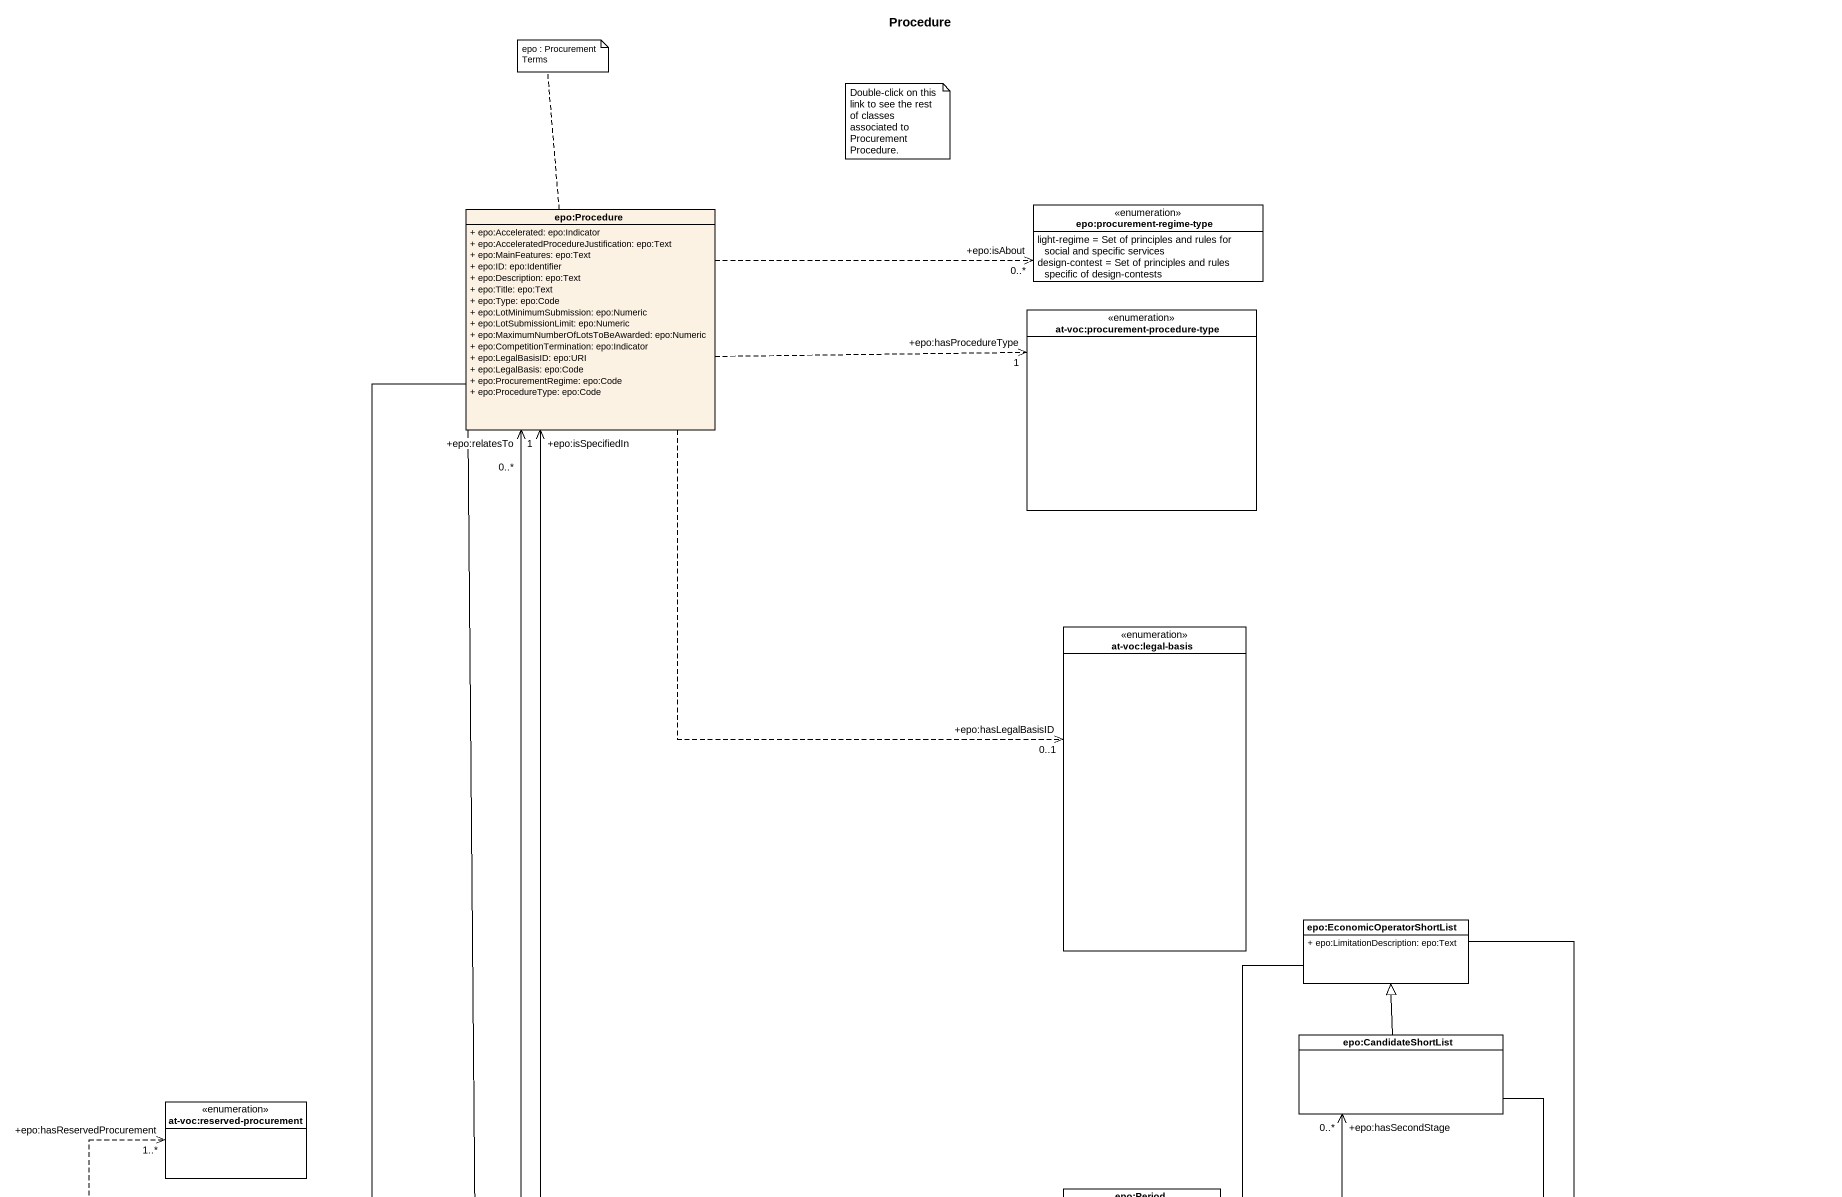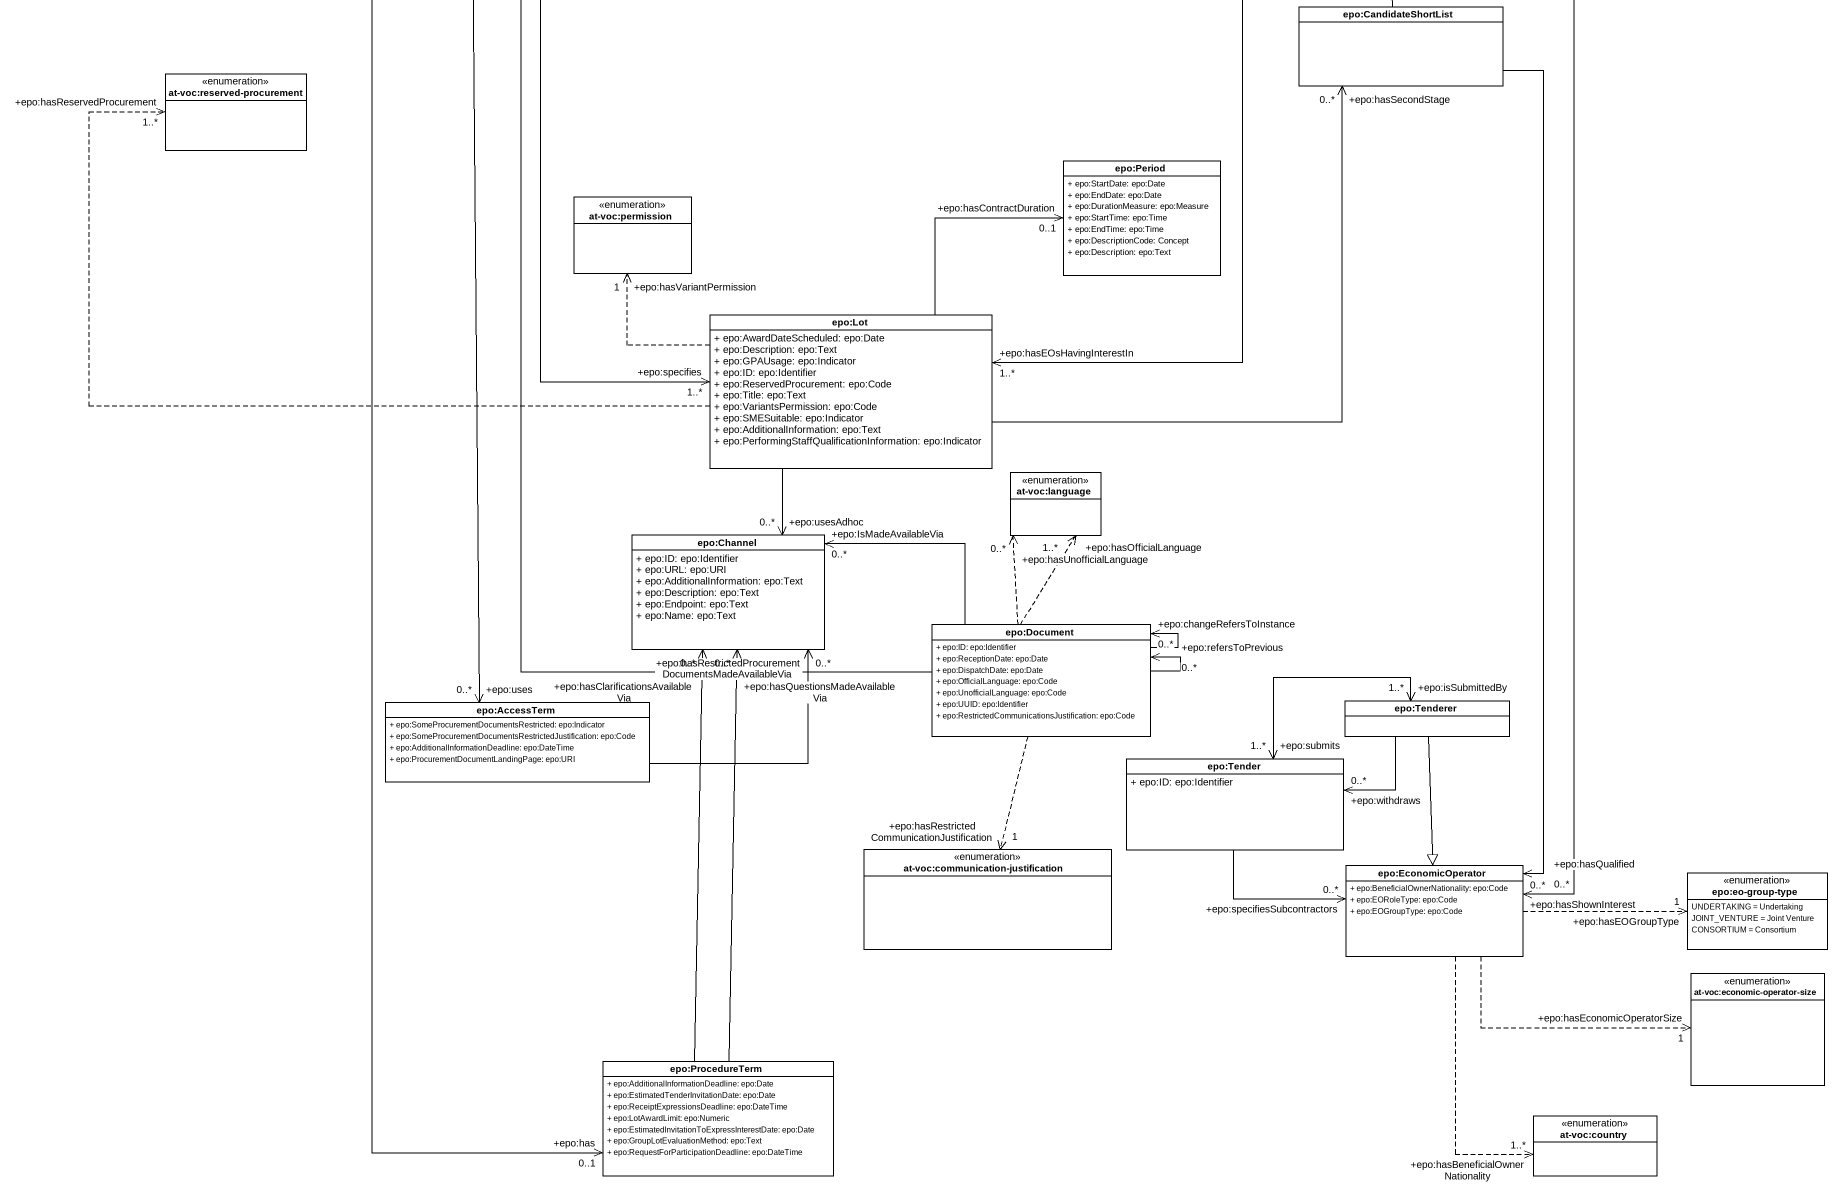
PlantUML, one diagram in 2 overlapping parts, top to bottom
@startuml
title Procedure
hide circle
hide empty members
skinparam classAttributeIconSize 0
enum "epo:procurement-regime-type" as epo_procurement_regime_type {
  light-regime = Set of principles and rules for social and specific services
  design-contest = Set of principles and rules specific of design-contests
}
class "epo:Procedure" as epo_Procedure #FCF2E3 {
  + epo:Accelerated: epo:Indicator
  + epo:AcceleratedProcedureJustification: epo:Text
  + epo:MainFeatures: epo:Text
  + epo:ID: epo:Identifier
  + epo:Description: epo:Text
  + epo:Title: epo:Text
  + epo:Type: epo:Code
  + epo:LotMinimumSubmission: epo:Numeric
  + epo:LotSubmissionLimit: epo:Numeric
  + epo:MaximumNumberOfLotsToBeAwarded: epo:Numeric
  + epo:CompetitionTermination: epo:Indicator
  + epo:LegalBasisID: epo:URI
  + epo:LegalBasis: epo:Code
  + epo:ProcurementRegime: epo:Code
  + epo:ProcedureType: epo:Code
}
enum "at-voc:procurement-procedure-type" as at_voc_procurement
enum "at-voc:legal-basis" as at_voc_legal_basis
class "epo:EconomicOperatorShortList" as epo_EconomicOperatorShortLis {
  + epo:LimitationDescription: epo:Text
}
class "epo:CandidateShortList" as epo_CandidateShortList
enum "at-voc:reserved-procurement" as at_voc_reserved_procurement
enum "at-voc:permission" as at_voc_permission
class "epo:Period" as epo_Period {
  + epo:StartDate: epo:Date
  + epo:EndDate: epo:Date
  + epo:DurationMeasure: epo:Measure
  + epo:StartTime: epo:Time
  + epo:EndTime: epo:Time
  + epo:DescriptionCode: Concept
  + epo:Description: epo:Text
}
class "epo:Lot" as epo_Lot {
  + epo:AwardDateScheduled: epo:Date
  + epo:Description: epo:Text
  + epo:GPAUsage: epo:Indicator
  + epo:ID: epo:Identifier
  + epo:ReservedProcurement: epo:Code
  + epo:Title: epo:Text
  + epo:VariantsPermission: epo:Code
  + epo:SMESuitable: epo:Indicator
  + epo:AdditionalInformation: epo:Text
  + epo:PerformingStaffQualificationInformation: epo:Indicator
}
enum "at-voc:language" as at_voc_language
class "epo:Channel" as epo_Channel {
  + epo:ID: epo:Identifier
  + epo:URL: epo:URI
  + epo:AdditionalInformation: epo:Text
  + epo:Description: epo:Text
  + epo:Endpoint: epo:Text
  + epo:Name: epo:Text
}
class "epo:Document" as epo_Document {
  + epo:ID: epo:Identifier
  + epo:ReceptionDate: epo:Date
  + epo:DispatchDate: epo:Date
  + epo:OfficialLanguage: epo:Code
  + epo:UnofficialLanguage: epo:Code
  + epo:UUID: epo:Identifier
  + epo:RestrictedCommunicationsJustification: epo:Code
}
class "epo:AccessTerm" as epo_AccessTerm {
  + epo:SomeProcurementDocumentsRestricted: epo:Indicator
  + epo:SomeProcurementDocumentsRestrictedJustification: epo:Code
  + epo:AdditionalInformationDeadline: epo:DateTime
  + epo:ProcurementDocumentLandingPage: epo:URI
}
class "epo:Tenderer" as epo_Tenderer
class "epo:Tender" as epo_Tender {
  + epo:ID: epo:Identifier
}
enum "at-voc:communication-justification" as at_voc_communication
class "epo:EconomicOperator" as epo_EconomicOperator {
  + epo:BeneficialOwnerNationality: epo:Code
  + epo:EORoleType: epo:Code
  + epo:EOGroupType: epo:Code
}
enum "epo:eo-group-type" as epo_eo_group_type {
  UNDERTAKING = Undertaking
  JOINT_VENTURE = Joint Venture
  CONSORTIUM = Consortium
}
enum "at-voc:economic-operator-size" as at_voc_economic_operator
class "epo:ProcedureTerm" as epo_ProcedureTerm {
  + epo:AdditionalInformationDeadline: epo:Date
  + epo:EstimatedTenderInvitationDate: epo:Date
  + epo:ReceiptExpressionsDeadline: epo:DateTime
  + epo:LotAwardLimit: epo:Numeric
  + epo:EstimatedInvitationToExpressInterestDate: epo:Date
  + epo:GroupLotEvaluationMethod: epo:Text
  + epo:RequestForParticipationDeadline: epo:DateTime
}
enum "at-voc:country" as at_voc_country
epo_Procedure .right.> "+epo:isAbout\n0..*" epo_procurement_regime_type
epo_Procedure .right.> "+epo:hasProcedureType\n1" at_voc_procurement
epo_Procedure ..> "+epo:hasLegalBasisID\n0..1" at_voc_legal_basis
epo_Procedure "+epo:isSpecifiedIn\n1" <--> "+epo:specifies\n1..*" epo_Lot
epo_Procedure --> "+epo:uses\n0..*" epo_AccessTerm
epo_Procedure --> "+epo:has\n0..1" epo_ProcedureTerm
epo_EconomicOperatorShortLis --> "+epo:hasEOsHavingInterestIn\n1..*" epo_Lot
epo_EconomicOperatorShortLis --> "+epo:hasShownInterest\n0..*" epo_EconomicOperator
epo_CandidateShortList -up-|> epo_EconomicOperatorShortLis
epo_CandidateShortList --> "+epo:hasQualified\n0..*" epo_EconomicOperator
epo_Lot -up-> "+epo:hasSecondStage\n0..*" epo_CandidateShortList
epo_Lot .left.> "+epo:hasReservedProcurement\n1..*" at_voc_reserved_procurement
epo_Lot .up.> "+epo:hasVariantPermission\n1" at_voc_permission
epo_Lot -right-> "+epo:hasContractDuration\n0..1" epo_Period
epo_Lot --> "+epo:usesAdhoc\n0..*" epo_Channel
epo_Document -up-> "+epo:relatesTo\n0..*" epo_Procedure
epo_Document .up.> "+epo:hasUnofficialLanguage\n0..*" at_voc_language
epo_Document .up.> "+epo:hasOfficialLanguage\n1..*" at_voc_language
epo_Document -left-> "+epo:IsMadeAvailableVia\n0..*" epo_Channel
epo_Document --> "+epo:refersToPrevious\n0..*" epo_Document
epo_Document --> "+epo:changeRefersToInstance\n0..*" epo_Document
epo_Document ..> "+epo:hasRestrictedCommunicationJustification\n1" at_voc_communication
epo_AccessTerm -up-> "+epo:hasRestrictedProcurementDocumentsMadeAvailableVia\n0..*" epo_Channel
epo_Tenderer "+epo:isSubmittedBy\n1..*" <-left-> "+epo:submits\n1..*" epo_Tender
epo_Tenderer -left-> "+epo:withdraws\n0..*" epo_Tender
epo_Tenderer --|> epo_EconomicOperator
epo_Tender -right-> "+epo:specifiesSubcontractors\n0..*" epo_EconomicOperator
epo_EconomicOperator .right.> "+epo:hasEOGroupType\n1" epo_eo_group_type
epo_EconomicOperator .right.> "+epo:hasEconomicOperatorSize\n1" at_voc_economic_operator
epo_EconomicOperator ..> "+epo:hasBeneficialOwnerNationality\n1..*" at_voc_country
epo_ProcedureTerm -up-> "+epo:hasQuestionsMadeAvailableVia\n0..*" epo_Channel
epo_ProcedureTerm -up-> "+epo:hasClarificationsAvailableVia\n0..*" epo_Channel
note top of epo_Procedure : epo : Procurement Terms
note as N2
  Double-click on this link to see the rest of classes associated to Procurement Procedure.
end note
@enduml
